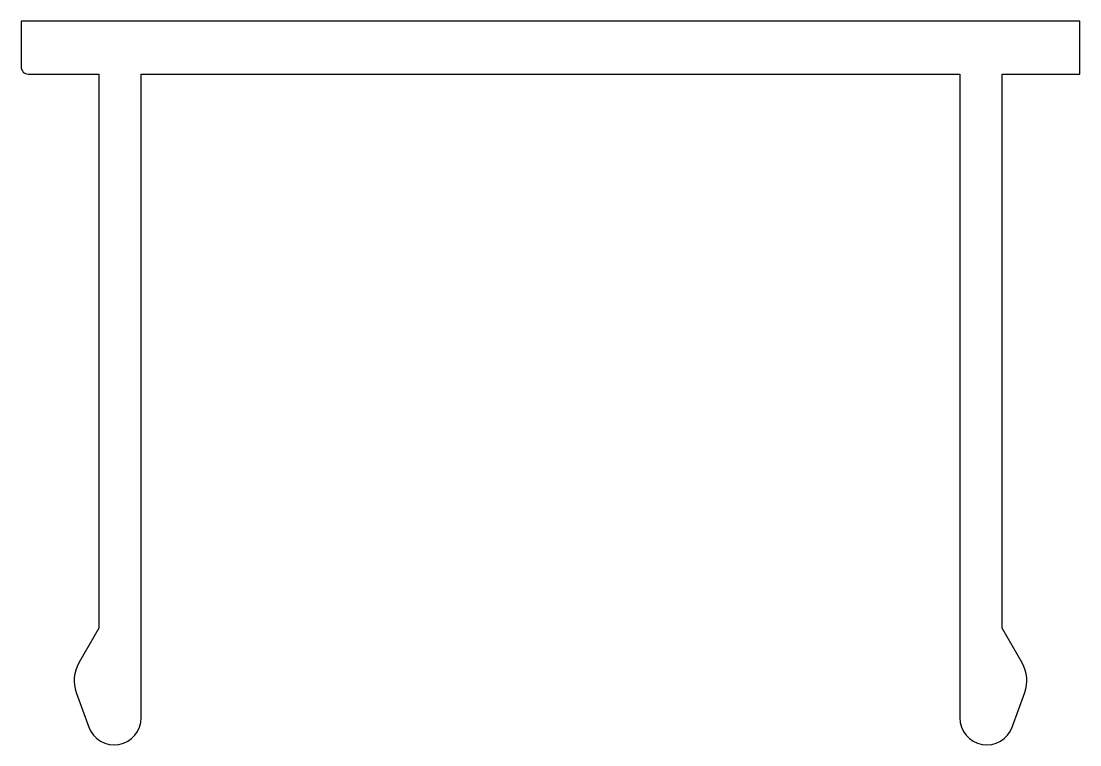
# Model space of a CAD drawing. Header units: millimetres. Extents: x -15 to 15, y 46.2 to 66.7.
import ezdxf

# ---------------------------------------------------------------- set-up
doc = ezdxf.new("R2010")
doc.units = ezdxf.units.MM

msp = doc.modelspace()

# ---------------------------------------------------------------- linework, layer by layer
msp.add_lwpolyline([(-14.8, 65.2), (-12.8, 65.2), (-12.8, 49.5), (-13.366, 48.52, 0.221695), (-13.44, 47.678), (-13.085, 46.704, 0.8391), (-11.6, 46.966), (-11.6, 65.2), (11.6, 65.2), (11.6, 46.966, 0.8391), (13.085, 46.704), (13.44, 47.678, 0.221695), (13.366, 48.52), (12.8, 49.5), (12.8, 65.2), (15, 65.2), (15, 66.7), (-15, 66.7), (-15, 65.4, 0.414214), (-14.8, 65.2)], format="xyb", close=True)

doc.saveas('drawing.dxf')
